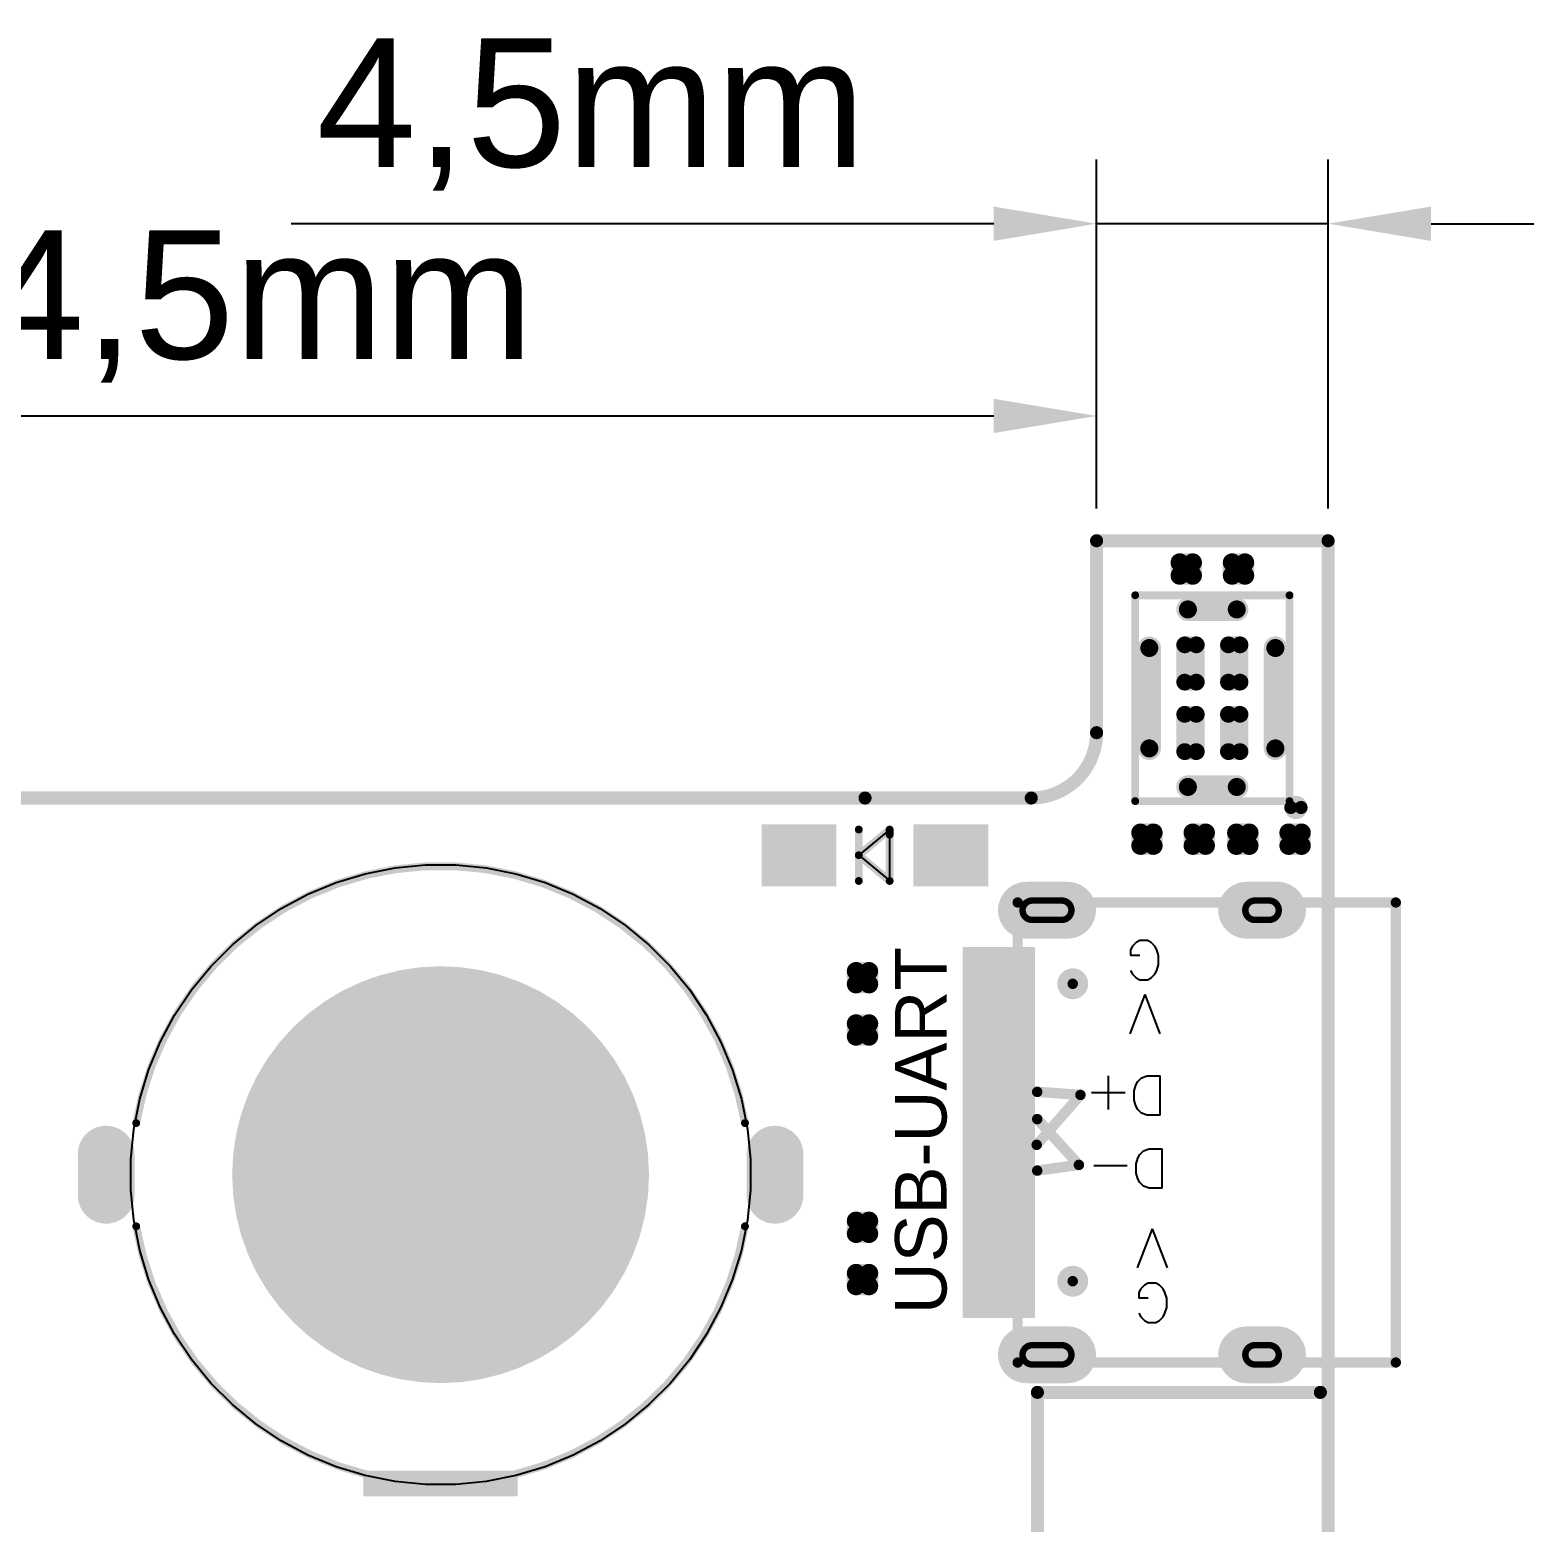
# Model space of a CAD drawing. Header units: millimetres. Extents: x 154 to 268, y 72 to 174.
# Drawn here: x 227.31 to 256.54, y 145.37 to 174.38 of the extents above; entities that cross this region are included whole.
import ezdxf

# ---------------------------------------------------------------- set-up
doc = ezdxf.new("R2010")
doc.units = ezdxf.units.MM
for name, color, linetype in [('Mechanical9', 56, 'Continuous'), ('PadHoleLayer', 156, 'Continuous'), ('TopOverlay', 52, 'Continuous'), ('TopPaste', 8, 'Continuous'), ('TopSolder', 216, 'Continuous')]:
    doc.layers.add(name, color=color, linetype=linetype)
doc.styles.get("Standard").update_dxf_attribs({"font": 'arial.ttf'})
doc.dimstyles.new('ISO-25', dxfattribs={"dimtxt": 2.5, "dimasz": 2, "dimexe": 1.25, "dimexo": 0.625, "dimtad": 1, "dimtxsty": 'Standard', "dimcen": 2.5, "dimadec": 0, "dimazin": 0, "dimtfac": 1, "dimtmove": 0, "dimatfit": 3, "dimfxl": 1, "dimarcsym": 0})

# ---------------------------------------------------------------- blocks, each defined once
blk = doc.blocks.new('*D7')
at = {"color": 0, "lineweight": -2}
for p, q in [((213.544, 165.078), (213.544, 168.128)), ((248.044, 165.078), (248.044, 168.128)), ((215.544, 166.878), (246.044, 166.878))]:
    blk.add_line(p, q, dxfattribs=at)
at = {"color": 0}
for points in [[(215.544, 167.211), (215.544, 166.545), (213.544, 166.878)], [(246.044, 167.211), (246.044, 166.545), (248.044, 166.878)]]:
    blk.add_solid(points, dxfattribs=at)
at = {"layer": 'Defpoints', "color": 0}
for p in [(248.044, 166.878), (213.544, 164.453), (248.044, 164.453)]:
    blk.add_point(p, dxfattribs=at)
at = {"color": 0, "insert": (230.794, 169.005), "char_height": 2.5, "attachment_point": 5}
blk.add_mtext('34,5mm', dxfattribs=at)
blk = doc.blocks.new('*D8')
at = {"color": 0, "lineweight": -2}
for p, q in [((248.044, 165.078), (248.044, 171.864)), ((252.544, 165.078), (252.544, 171.864)), ((246.044, 170.614), (232.39, 170.614)), ((252.544, 170.614), (248.044, 170.614)), ((254.544, 170.614), (256.544, 170.614))]:
    blk.add_line(p, q, dxfattribs=at)
at = {"color": 0}
for points in [[(246.044, 170.947), (246.044, 170.28), (248.044, 170.614)], [(254.544, 170.947), (254.544, 170.28), (252.544, 170.614)]]:
    blk.add_solid(points, dxfattribs=at)
at = {"layer": 'Defpoints', "color": 0}
for p in [(248.044, 170.614), (248.044, 164.453), (252.544, 164.453)]:
    blk.add_point(p, dxfattribs=at)
at = {"color": 0, "insert": (238.217, 172.736), "char_height": 2.5, "attachment_point": 5}
blk.add_mtext('4,5mm', dxfattribs=at)

msp = doc.modelspace()

# ---------------------------------------------------------------- linework, layer by layer
at = {"layer": 'Mechanical9', "const_width": 0.254}
for points in [[(248.044, 160.723), (248.044, 164.453)], [(248.044, 164.453), (252.544, 164.453)], [(252.544, 81.453), (252.544, 164.453)], [(213.544, 159.453), (243.544, 159.453)], [(243.544, 159.453), (246.774, 159.453)]]:
    msp.add_lwpolyline(points, dxfattribs=at)
at = {"layer": 'Mechanical9', "const_width": 0.127}
for points in [[(247.98, 164.453, 1), (248.107, 164.453, 1)], [(247.98, 164.453, 1), (248.107, 164.453, 1)], [(252.48, 164.453, 1), (252.607, 164.453, 1)], [(252.48, 164.453, 1), (252.607, 164.453, 1)], [(247.98, 160.723, 1), (248.107, 160.723, 1)], [(247.98, 160.723, 1), (248.107, 160.723, 1)], [(243.48, 159.453, 1), (243.607, 159.453, 1)], [(243.48, 159.453, 1), (243.607, 159.453, 1)], [(246.71, 159.453, 1), (246.837, 159.453, 1)], [(246.71, 159.453, 1), (246.837, 159.453, 1)]]:
    msp.add_lwpolyline(points, format="xyb", close=True, dxfattribs=at)
at = {"layer": 'Mechanical9', "const_width": 0.254}
msp.add_lwpolyline([(248.044, 160.723, -0.414214), (246.774, 159.453)], format="xyb", dxfattribs=at)
at = {"layer": 'PadHoleLayer'}
for points, const_width in [([(246.792, 157.46), (247.367, 157.46, -1), (247.367, 157.085), (246.792, 157.085, -1)], 0.125), ([(251.122, 157.46), (251.397, 157.46, -1), (251.397, 157.085), (251.122, 157.085, -1)], 0.125), ([(247.43, 155.843, 1), (247.73, 155.843, 1)], 0.3), ([(229.019, 152.358), (229.019, 151.908, -1), (228.569, 151.908), (228.569, 152.358, -1)], 0.15), ([(242.019, 152.358), (242.019, 151.908, -1), (241.569, 151.908), (241.569, 152.358, -1)], 0.15), ([(247.43, 150.063, 1), (247.73, 150.063, 1)], 0.3), ([(246.792, 148.82), (247.367, 148.82, -1), (247.367, 148.445), (246.792, 148.445, -1)], 0.125), ([(251.122, 148.82), (251.397, 148.82, -1), (251.397, 148.445), (251.122, 148.445, -1)], 0.125)]:
    msp.add_lwpolyline(points, format="xyb", close=True, dxfattribs=dict(at, const_width=const_width))
for points in [[(246.144, 156.153), (246.144, 156.153, -1), (246.144, 156.153), (246.144, 156.153, -1)], [(246.144, 155.353), (246.144, 155.353, -1), (246.144, 155.353), (246.144, 155.353, -1)], [(246.144, 154.703), (246.144, 154.703, -1), (246.144, 154.703), (246.144, 154.703, -1)], [(246.144, 154.203), (246.144, 154.203, -1), (246.144, 154.203), (246.144, 154.203, -1)], [(246.144, 153.703), (246.144, 153.703, -1), (246.144, 153.703), (246.144, 153.703, -1)], [(246.144, 153.203), (246.144, 153.203, -1), (246.144, 153.203), (246.144, 153.203, -1)], [(246.144, 152.703), (246.144, 152.703, -1), (246.144, 152.703), (246.144, 152.703, -1)], [(235.294, 152.133), (235.294, 152.133, -1), (235.294, 152.133), (235.294, 152.133, -1)], [(246.144, 152.203), (246.144, 152.203, -1), (246.144, 152.203), (246.144, 152.203, -1)], [(246.144, 151.703), (246.144, 151.703, -1), (246.144, 151.703), (246.144, 151.703, -1)], [(246.144, 151.203), (246.144, 151.203, -1), (246.144, 151.203), (246.144, 151.203, -1)], [(246.144, 150.553), (246.144, 150.553, -1), (246.144, 150.553), (246.144, 150.553, -1)], [(246.144, 149.753), (246.144, 149.753, -1), (246.144, 149.753), (246.144, 149.753, -1)]]:
    msp.add_lwpolyline(points, format="xyb", close=True, dxfattribs=at)
at = {"layer": 'TopOverlay'}
for p, q in [((244.022, 158.841), (243.422, 158.341)), ((244.022, 157.841), (244.022, 158.841)), ((243.422, 158.341), (244.022, 157.841)), ((248.887, 156.683), (248.814, 156.647)), ((249.032, 156.683), (248.887, 156.683)), ((249.105, 156.647), (249.032, 156.683)), ((248.742, 156.574), (248.706, 156.502)), ((248.706, 156.502), (248.706, 156.393)), ((248.887, 156.393), (248.706, 156.393)), ((248.814, 156.647), (248.742, 156.574)), ((249.177, 156.574), (249.105, 156.647)), ((249.213, 156.502), (249.177, 156.574)), ((249.25, 156.393), (249.213, 156.502)), ((249.25, 156.211), (249.25, 156.393)), ((248.706, 156.103), (248.742, 156.03)), ((249.177, 156.03), (249.213, 156.103)), ((249.213, 156.103), (249.25, 156.211)), ((248.742, 156.03), (248.814, 155.957)), ((248.814, 155.957), (248.887, 155.921)), ((248.887, 155.921), (249.032, 155.921)), ((249.032, 155.921), (249.105, 155.957)), ((249.105, 155.957), (249.177, 156.03)), ((248.699, 154.871), (248.989, 155.633)), ((249.28, 154.871), (248.989, 155.633)), ((248.275, 153.4), (248.275, 154.053)), ((248.917, 154.017), (249.026, 154.053)), ((249.026, 154.053), (249.28, 154.053)), ((249.28, 153.291), (249.28, 154.053)), ((248.772, 153.763), (248.808, 153.872)), ((248.772, 153.581), (248.772, 153.763)), ((248.808, 153.872), (248.844, 153.944)), ((248.844, 153.944), (248.917, 154.017)), ((248.601, 153.726), (247.948, 153.726)), ((248.808, 153.473), (248.772, 153.581)), ((248.844, 153.4), (248.808, 153.473)), ((248.917, 153.327), (248.844, 153.4)), ((249.026, 153.291), (248.917, 153.327)), ((249.28, 153.291), (249.026, 153.291)), ((248.884, 152.524), (248.957, 152.597)), ((248.957, 152.597), (249.066, 152.633)), ((249.066, 152.633), (249.32, 152.633)), ((249.32, 151.871), (249.32, 152.633)), ((248.641, 152.306), (247.988, 152.306)), ((248.812, 152.343), (248.848, 152.452)), ((248.812, 152.161), (248.812, 152.343)), ((248.848, 152.452), (248.884, 152.524)), ((248.848, 152.053), (248.812, 152.161)), ((248.884, 151.98), (248.848, 152.053)), ((248.957, 151.907), (248.884, 151.98)), ((249.066, 151.871), (248.957, 151.907)), ((249.32, 151.871), (249.066, 151.871)), ((248.839, 150.321), (249.129, 151.083)), ((249.42, 150.321), (249.129, 151.083)), ((248.974, 149.987), (248.902, 149.914)), ((249.047, 150.023), (248.974, 149.987)), ((249.192, 150.023), (249.047, 150.023)), ((249.265, 149.987), (249.192, 150.023)), ((249.337, 149.914), (249.265, 149.987)), ((248.902, 149.914), (248.866, 149.842)), ((248.866, 149.842), (248.866, 149.733)), ((249.047, 149.733), (248.866, 149.733)), ((249.373, 149.842), (249.337, 149.914)), ((249.41, 149.733), (249.373, 149.842)), ((249.41, 149.551), (249.41, 149.733)), ((248.866, 149.443), (248.902, 149.37)), ((248.902, 149.37), (248.974, 149.297)), ((249.265, 149.297), (249.337, 149.37)), ((249.337, 149.37), (249.373, 149.443)), ((249.373, 149.443), (249.41, 149.551)), ((248.974, 149.297), (249.047, 149.261)), ((249.047, 149.261), (249.192, 149.261)), ((249.192, 149.261), (249.265, 149.297))]:
    msp.add_line(p, q, dxfattribs=at)
for points, const_width in [([(248.794, 159.393), (248.794, 163.393)], 0.152), ([(248.794, 163.393), (251.794, 163.393)], 0.152), ([(251.794, 163.393), (251.794, 159.393)], 0.152), ([(248.794, 159.393), (251.794, 159.393)], 0.152), ([(243.422, 158.341), (244.022, 158.841)], 0.152), ([(243.422, 157.841), (243.422, 158.841)], 0.152), ([(244.022, 158.741), (244.022, 158.841)], 0.152), ([(244.022, 157.841), (244.022, 158.741)], 0.152), ([(243.422, 158.341), (244.022, 157.841)], 0.152), ([(246.51, 157.423), (253.86, 157.423)], 0.2), ([(246.51, 148.483), (246.51, 157.423)], 0.2), ([(253.86, 148.483), (253.86, 157.423)], 0.2), ([(246.88, 152.713), (247.73, 153.683)], 0.203), ([(246.89, 153.743), (247.73, 153.683)], 0.203), ([(246.89, 153.213), (247.7, 152.323)], 0.203), ([(246.89, 152.213), (247.7, 152.323)], 0.203), ([(246.51, 148.483), (253.86, 148.483)], 0.2), ([(246.894, 138.553), (246.894, 147.903)], 0.254), ([(246.894, 147.903), (252.394, 147.903)], 0.254)]:
    msp.add_lwpolyline(points, dxfattribs=dict(at, const_width=const_width))
for points, const_width in [([(248.756, 163.393, 1), (248.832, 163.393, 1)], 0.0762), ([(248.756, 163.393, 1), (248.832, 163.393, 1)], 0.0762), ([(251.756, 163.393, 1), (251.832, 163.393, 1)], 0.0762), ([(251.756, 163.393, 1), (251.832, 163.393, 1)], 0.0762), ([(248.756, 159.393, 1), (248.832, 159.393, 1)], 0.0762), ([(248.756, 159.393, 1), (248.832, 159.393, 1)], 0.0762), ([(252.018, 159.269, 1), (251.818, 159.269, 1)], 0.254), ([(251.754, 159.269, 1), (251.881, 159.269, 1)], 0.127), ([(251.756, 159.393, 1), (251.832, 159.393, 1)], 0.0762), ([(251.756, 159.393, 1), (251.832, 159.393, 1)], 0.0762), ([(251.954, 159.269, 1), (252.081, 159.269, 1)], 0.127), ([(243.384, 158.841, 1), (243.46, 158.841, 1)], 0.0762), ([(243.984, 158.841, 1), (244.06, 158.841, 1)], 0.0762), ([(243.984, 158.841, 1), (244.06, 158.841, 1)], 0.0762), ([(243.984, 158.741, 1), (244.06, 158.741, 1)], 0.0762), ([(243.984, 158.741, 1), (244.06, 158.741, 1)], 0.0762), ([(243.384, 158.341, 1), (243.46, 158.341, 1)], 0.0762), ([(243.384, 158.341, 1), (243.46, 158.341, 1)], 0.0762), ([(243.384, 157.841, 1), (243.46, 157.841, 1)], 0.0762), ([(243.984, 157.841, 1), (244.06, 157.841, 1)], 0.0762), ([(243.984, 157.841, 1), (244.06, 157.841, 1)], 0.0762), ([(246.46, 157.423, 1), (246.56, 157.423, 1)], 0.1), ([(246.46, 157.423, 1), (246.56, 157.423, 1)], 0.1), ([(253.81, 157.423, 1), (253.91, 157.423, 1)], 0.1), ([(253.81, 157.423, 1), (253.91, 157.423, 1)], 0.1), ([(246.839, 153.743, 1), (246.94, 153.743, 1)], 0.102), ([(247.679, 153.683, 1), (247.78, 153.683, 1)], 0.102), ([(247.679, 153.683, 1), (247.78, 153.683, 1)], 0.102), ([(229.34, 153.136, 1), (229.416, 153.136, 1)], 0.0762), ([(241.171, 153.136, 1), (241.248, 153.136, 1)], 0.0762), ([(246.839, 153.213, 1), (246.94, 153.213, 1)], 0.102), ([(246.829, 152.713, 1), (246.93, 152.713, 1)], 0.102), ([(246.839, 152.213, 1), (246.94, 152.213, 1)], 0.102), ([(247.649, 152.323, 1), (247.75, 152.323, 1)], 0.102), ([(247.649, 152.323, 1), (247.75, 152.323, 1)], 0.102), ([(229.34, 151.13, 1), (229.416, 151.13, 1)], 0.0762), ([(241.171, 151.13, 1), (241.248, 151.13, 1)], 0.0762), ([(246.46, 148.483, 1), (246.56, 148.483, 1)], 0.1), ([(246.46, 148.483, 1), (246.56, 148.483, 1)], 0.1), ([(253.81, 148.483, 1), (253.91, 148.483, 1)], 0.1), ([(253.81, 148.483, 1), (253.91, 148.483, 1)], 0.1), ([(246.83, 147.903, 1), (246.957, 147.903, 1)], 0.127), ([(246.83, 147.903, 1), (246.957, 147.903, 1)], 0.127), ([(252.33, 147.903, 1), (252.457, 147.903, 1)], 0.127)]:
    msp.add_lwpolyline(points, format="xyb", close=True, dxfattribs=dict(at, const_width=const_width))
at = {"layer": 'TopOverlay', "const_width": 0.152}
for points in [[(229.378, 153.136, -0.84477), (241.209, 153.136)], [(241.209, 151.13, -0.84477), (229.378, 151.13)]]:
    msp.add_lwpolyline(points, format="xyb", dxfattribs=at)
at = {"layer": 'TopOverlay'}
msp.add_solid([(233.794, 145.883), (236.794, 145.883), (233.794, 146.383), (236.794, 146.383)], dxfattribs=at)
at = {"layer": 'TopPaste'}
for points, const_width in [([(249.595, 164.03, 1), (249.722, 164.03, 1)], 0.127), ([(249.849, 164.03, 1), (249.976, 164.03, 1)], 0.127), ([(250.611, 164.03, 1), (250.738, 164.03, 1)], 0.127), ([(250.865, 164.03, 1), (250.992, 164.03, 1)], 0.127), ([(249.595, 163.776, 1), (249.722, 163.776, 1)], 0.127), ([(249.849, 163.776, 1), (249.976, 163.776, 1)], 0.127), ([(250.611, 163.776, 1), (250.738, 163.776, 1)], 0.127), ([(250.865, 163.776, 1), (250.992, 163.776, 1)], 0.127), ([(249.731, 163.118, 1), (249.906, 163.118, 1)], 0.175), ([(250.681, 163.118, 1), (250.856, 163.118, 1)], 0.175), ([(248.981, 162.368, 1), (249.156, 162.368, 1)], 0.175), ([(249.7, 162.43, 1), (249.813, 162.43, 1)], 0.112), ([(249.925, 162.43, 1), (250.038, 162.43, 1)], 0.112), ([(250.55, 162.43, 1), (250.663, 162.43, 1)], 0.112), ([(250.775, 162.43, 1), (250.888, 162.43, 1)], 0.112), ([(251.431, 162.368, 1), (251.606, 162.368, 1)], 0.175), ([(249.7, 161.705, 1), (249.813, 161.705, 1)], 0.112), ([(249.925, 161.705, 1), (250.038, 161.705, 1)], 0.112), ([(250.55, 161.705, 1), (250.663, 161.705, 1)], 0.112), ([(250.775, 161.705, 1), (250.888, 161.705, 1)], 0.112), ([(249.7, 161.08, 1), (249.813, 161.08, 1)], 0.112), ([(249.925, 161.08, 1), (250.038, 161.08, 1)], 0.112), ([(250.55, 161.08, 1), (250.663, 161.08, 1)], 0.112), ([(250.775, 161.08, 1), (250.888, 161.08, 1)], 0.112), ([(248.981, 160.418, 1), (249.156, 160.418, 1)], 0.175), ([(249.7, 160.355, 1), (249.813, 160.355, 1)], 0.112), ([(249.925, 160.355, 1), (250.038, 160.355, 1)], 0.112), ([(250.55, 160.355, 1), (250.663, 160.355, 1)], 0.112), ([(250.775, 160.355, 1), (250.888, 160.355, 1)], 0.112), ([(251.431, 160.418, 1), (251.606, 160.418, 1)], 0.175), ([(249.731, 159.668, 1), (249.906, 159.668, 1)], 0.175), ([(250.681, 159.668, 1), (250.856, 159.668, 1)], 0.175), ([(248.832, 158.78, 1), (248.959, 158.78, 1)], 0.127), ([(249.086, 158.78, 1), (249.213, 158.78, 1)], 0.127), ([(249.848, 158.78, 1), (249.975, 158.78, 1)], 0.127), ([(250.102, 158.78, 1), (250.229, 158.78, 1)], 0.127), ([(250.695, 158.78, 1), (250.822, 158.78, 1)], 0.127), ([(250.949, 158.78, 1), (251.076, 158.78, 1)], 0.127), ([(251.711, 158.78, 1), (251.838, 158.78, 1)], 0.127), ([(251.965, 158.78, 1), (252.092, 158.78, 1)], 0.127), ([(248.832, 158.526, 1), (248.959, 158.526, 1)], 0.127), ([(249.086, 158.526, 1), (249.213, 158.526, 1)], 0.127), ([(249.848, 158.526, 1), (249.975, 158.526, 1)], 0.127), ([(250.102, 158.526, 1), (250.229, 158.526, 1)], 0.127), ([(250.695, 158.526, 1), (250.822, 158.526, 1)], 0.127), ([(250.949, 158.526, 1), (251.076, 158.526, 1)], 0.127), ([(251.711, 158.526, 1), (251.838, 158.526, 1)], 0.127), ([(251.965, 158.526, 1), (252.092, 158.526, 1)], 0.127), ([(233.294, 152.133, 1), (237.294, 152.133, 1)], 4), ([(243.303, 156.088, 1), (243.43, 156.088, 1)], 0.127), ([(243.557, 156.088, 1), (243.684, 156.088, 1)], 0.127), ([(243.303, 155.834, 1), (243.43, 155.834, 1)], 0.127), ([(243.557, 155.834, 1), (243.684, 155.834, 1)], 0.127), ([(243.303, 155.072, 1), (243.43, 155.072, 1)], 0.127), ([(243.303, 154.818, 1), (243.43, 154.818, 1)], 0.127), ([(243.557, 155.072, 1), (243.684, 155.072, 1)], 0.127), ([(243.557, 154.818, 1), (243.684, 154.818, 1)], 0.127), ([(243.303, 151.238, 1), (243.43, 151.238, 1)], 0.127), ([(243.557, 151.238, 1), (243.684, 151.238, 1)], 0.127), ([(243.303, 150.984, 1), (243.43, 150.984, 1)], 0.127), ([(243.557, 150.984, 1), (243.684, 150.984, 1)], 0.127), ([(243.303, 150.222, 1), (243.43, 150.222, 1)], 0.127), ([(243.557, 150.222, 1), (243.684, 150.222, 1)], 0.127), ([(243.303, 149.968, 1), (243.43, 149.968, 1)], 0.127), ([(243.557, 149.968, 1), (243.684, 149.968, 1)], 0.127)]:
    msp.add_lwpolyline(points, format="xyb", close=True, dxfattribs=dict(at, const_width=const_width))
at = {"layer": 'TopPaste', "const_width": 0.35}
for points in [[(250.769, 163.118), (249.819, 163.118)], [(249.069, 162.368), (249.069, 160.418)], [(251.519, 160.418), (251.519, 162.368)], [(249.819, 159.668), (250.769, 159.668)]]:
    msp.add_lwpolyline(points, dxfattribs=at)
at = {"layer": 'TopPaste'}
for points in [[(249.532, 163.776), (250.04, 163.776), (249.532, 164.03), (250.04, 164.03)], [(249.659, 163.649), (249.913, 163.649), (249.659, 164.157), (249.913, 164.157)], [(250.548, 163.776), (251.056, 163.776), (250.548, 164.03), (251.056, 164.03)], [(250.675, 163.649), (250.929, 163.649), (250.675, 164.157), (250.929, 164.157)], [(249.981, 161.593), (249.981, 162.543), (249.756, 161.593), (249.756, 162.543)], [(250.831, 161.593), (250.831, 162.543), (250.606, 161.593), (250.606, 162.543)], [(250.094, 161.705), (250.094, 162.43), (249.644, 161.705), (249.644, 162.43)], [(250.944, 161.705), (250.944, 162.43), (250.494, 161.705), (250.494, 162.43)], [(250.094, 160.355), (250.094, 161.08), (249.644, 160.355), (249.644, 161.08)], [(249.981, 160.243), (249.981, 161.193), (249.756, 160.243), (249.756, 161.193)], [(250.944, 160.355), (250.944, 161.08), (250.494, 160.355), (250.494, 161.08)], [(250.831, 160.243), (250.831, 161.193), (250.606, 160.243), (250.606, 161.193)], [(241.636, 157.841), (242.886, 157.841), (241.636, 158.841), (242.886, 158.841)], [(244.586, 157.841), (245.836, 157.841), (244.586, 158.841), (245.836, 158.841)], [(249.276, 158.78), (248.768, 158.78), (249.276, 158.526), (248.768, 158.526)], [(249.149, 158.907), (248.895, 158.907), (249.149, 158.399), (248.895, 158.399)], [(250.292, 158.78), (249.784, 158.78), (250.292, 158.526), (249.784, 158.526)], [(250.165, 158.907), (249.911, 158.907), (250.165, 158.399), (249.911, 158.399)], [(250.632, 158.526), (251.14, 158.526), (250.632, 158.78), (251.14, 158.78)], [(250.759, 158.399), (251.013, 158.399), (250.759, 158.907), (251.013, 158.907)], [(251.648, 158.526), (252.156, 158.526), (251.648, 158.78), (252.156, 158.78)], [(251.775, 158.399), (252.029, 158.399), (251.775, 158.907), (252.029, 158.907)], [(246.744, 155.853), (246.744, 156.453), (245.544, 155.853), (245.544, 156.453)], [(243.24, 156.088), (243.24, 155.834), (243.748, 156.088), (243.748, 155.834)], [(243.367, 156.215), (243.367, 155.707), (243.621, 156.215), (243.621, 155.707)], [(246.744, 155.053), (246.744, 155.653), (245.544, 155.053), (245.544, 155.653)], [(243.24, 155.072), (243.24, 154.818), (243.748, 155.072), (243.748, 154.818)], [(243.367, 155.199), (243.367, 154.691), (243.621, 155.199), (243.621, 154.691)], [(246.744, 154.553), (246.744, 154.853), (245.544, 154.553), (245.544, 154.853)], [(246.744, 154.053), (246.744, 154.353), (245.544, 154.053), (245.544, 154.353)], [(246.744, 153.553), (246.744, 153.853), (245.544, 153.553), (245.544, 153.853)], [(246.744, 153.053), (246.744, 153.353), (245.544, 153.053), (245.544, 153.353)], [(245.544, 152.853), (245.544, 152.553), (246.744, 152.853), (246.744, 152.553)], [(245.544, 152.353), (245.544, 152.053), (246.744, 152.353), (246.744, 152.053)], [(245.544, 151.853), (245.544, 151.553), (246.744, 151.853), (246.744, 151.553)], [(243.748, 150.984), (243.748, 151.238), (243.24, 150.984), (243.24, 151.238)], [(243.621, 150.857), (243.621, 151.365), (243.367, 150.857), (243.367, 151.365)], [(245.544, 151.353), (245.544, 151.053), (246.744, 151.353), (246.744, 151.053)], [(245.544, 150.853), (245.544, 150.253), (246.744, 150.853), (246.744, 150.253)], [(243.621, 149.841), (243.621, 150.349), (243.367, 149.841), (243.367, 150.349)], [(243.748, 149.968), (243.748, 150.222), (243.24, 149.968), (243.24, 150.222)], [(245.544, 150.053), (245.544, 149.453), (246.744, 150.053), (246.744, 149.453)]]:
    msp.add_solid(points, dxfattribs=at)
at = {"layer": 'TopSolder'}
for p, q in [((234.409, 158.096), (234.998, 158.154)), ((234.998, 158.154), (235.294, 158.154)), ((235.294, 158.154), (235.59, 158.154)), ((235.59, 158.154), (236.178, 158.096)), ((233.263, 157.809), (233.829, 157.98)), ((233.829, 157.98), (234.409, 158.096)), ((236.178, 158.096), (236.759, 157.98)), ((236.759, 157.98), (237.325, 157.809)), ((232.195, 157.303), (232.716, 157.582)), ((232.716, 157.582), (233.263, 157.809)), ((237.325, 157.809), (237.871, 157.582)), ((237.871, 157.582), (238.393, 157.303)), ((231.703, 156.975), (232.195, 157.303)), ((238.393, 157.303), (238.885, 156.975)), ((231.246, 156.599), (231.703, 156.975)), ((238.885, 156.975), (239.342, 156.599)), ((230.827, 156.181), (231.246, 156.599)), ((239.342, 156.599), (239.76, 156.181)), ((230.452, 155.724), (230.827, 156.181)), ((239.76, 156.181), (240.136, 155.724)), ((230.123, 155.232), (230.452, 155.724)), ((240.136, 155.724), (240.464, 155.232)), ((229.845, 154.71), (230.123, 155.232)), ((240.464, 155.232), (240.743, 154.71)), ((229.618, 154.164), (229.845, 154.71)), ((240.743, 154.71), (240.969, 154.164)), ((229.446, 153.598), (229.618, 154.164)), ((240.969, 154.164), (241.141, 153.598)), ((229.331, 153.017), (229.446, 153.598)), ((241.141, 153.598), (241.257, 153.017)), ((229.273, 152.429), (229.331, 153.017)), ((241.257, 153.017), (241.315, 152.429)), ((229.273, 152.133), (229.273, 152.429)), ((241.315, 152.429), (241.315, 152.133)), ((229.273, 151.837), (229.273, 152.133)), ((241.315, 152.133), (241.315, 151.837)), ((229.331, 151.248), (229.273, 151.837)), ((241.315, 151.837), (241.257, 151.248)), ((229.446, 150.668), (229.331, 151.248)), ((241.257, 151.248), (241.141, 150.668)), ((229.618, 150.102), (229.446, 150.668)), ((241.141, 150.668), (240.969, 150.102)), ((229.845, 149.556), (229.618, 150.102)), ((240.969, 150.102), (240.743, 149.556)), ((230.123, 149.034), (229.845, 149.556)), ((240.743, 149.556), (240.464, 149.034)), ((230.452, 148.542), (230.123, 149.034)), ((240.464, 149.034), (240.136, 148.542)), ((230.827, 148.085), (230.452, 148.542)), ((240.136, 148.542), (239.76, 148.085)), ((231.246, 147.666), (230.827, 148.085)), ((239.76, 148.085), (239.342, 147.666)), ((231.703, 147.291), (231.246, 147.666)), ((239.342, 147.666), (238.885, 147.291)), ((232.195, 146.963), (231.703, 147.291)), ((238.885, 147.291), (238.393, 146.963)), ((232.716, 146.684), (232.195, 146.963)), ((238.393, 146.963), (237.871, 146.684)), ((233.263, 146.457), (232.716, 146.684)), ((233.829, 146.286), (233.263, 146.457)), ((237.325, 146.457), (236.759, 146.286)), ((237.871, 146.684), (237.325, 146.457)), ((234.409, 146.17), (233.829, 146.286)), ((234.998, 146.112), (234.409, 146.17)), ((236.178, 146.17), (235.59, 146.112)), ((236.759, 146.286), (236.178, 146.17)), ((235.294, 146.112), (234.998, 146.112)), ((235.294, 146.112), (235.294, 146.112)), ((235.59, 146.112), (235.294, 146.112))]:
    msp.add_line(p, q, dxfattribs=at)
for points, const_width in [([(249.57, 164.03, 1), (249.748, 164.03, 1)], 0.178), ([(249.824, 164.03, 1), (250.002, 164.03, 1)], 0.178), ([(250.586, 164.03, 1), (250.764, 164.03, 1)], 0.178), ([(250.84, 164.03, 1), (251.018, 164.03, 1)], 0.178), ([(249.57, 163.776, 1), (249.748, 163.776, 1)], 0.178), ([(249.824, 163.776, 1), (250.002, 163.776, 1)], 0.178), ([(250.586, 163.776, 1), (250.764, 163.776, 1)], 0.178), ([(250.84, 163.776, 1), (251.018, 163.776, 1)], 0.178), ([(249.706, 163.118, 1), (249.932, 163.118, 1)], 0.226), ([(250.656, 163.118, 1), (250.882, 163.118, 1)], 0.226), ([(248.956, 162.368, 1), (249.182, 162.368, 1)], 0.226), ([(249.675, 162.43, 1), (249.838, 162.43, 1)], 0.163), ([(249.9, 162.43, 1), (250.063, 162.43, 1)], 0.163), ([(250.525, 162.43, 1), (250.688, 162.43, 1)], 0.163), ([(250.75, 162.43, 1), (250.913, 162.43, 1)], 0.163), ([(251.406, 162.368, 1), (251.632, 162.368, 1)], 0.226), ([(249.675, 161.705, 1), (249.838, 161.705, 1)], 0.163), ([(249.9, 161.705, 1), (250.063, 161.705, 1)], 0.163), ([(250.525, 161.705, 1), (250.688, 161.705, 1)], 0.163), ([(250.75, 161.705, 1), (250.913, 161.705, 1)], 0.163), ([(249.675, 161.08, 1), (249.838, 161.08, 1)], 0.163), ([(249.9, 161.08, 1), (250.063, 161.08, 1)], 0.163), ([(250.525, 161.08, 1), (250.688, 161.08, 1)], 0.163), ([(250.75, 161.08, 1), (250.913, 161.08, 1)], 0.163), ([(248.956, 160.418, 1), (249.182, 160.418, 1)], 0.226), ([(249.675, 160.355, 1), (249.838, 160.355, 1)], 0.163), ([(249.9, 160.355, 1), (250.063, 160.355, 1)], 0.163), ([(250.525, 160.355, 1), (250.688, 160.355, 1)], 0.163), ([(250.75, 160.355, 1), (250.913, 160.355, 1)], 0.163), ([(251.406, 160.418, 1), (251.632, 160.418, 1)], 0.226), ([(249.706, 159.668, 1), (249.932, 159.668, 1)], 0.226), ([(250.656, 159.668, 1), (250.882, 159.668, 1)], 0.226), ([(248.807, 158.78, 1), (248.984, 158.78, 1)], 0.178), ([(249.061, 158.78, 1), (249.238, 158.78, 1)], 0.178), ([(249.823, 158.78, 1), (250, 158.78, 1)], 0.178), ([(250.077, 158.78, 1), (250.254, 158.78, 1)], 0.178), ([(250.67, 158.78, 1), (250.848, 158.78, 1)], 0.178), ([(250.924, 158.78, 1), (251.102, 158.78, 1)], 0.178), ([(251.686, 158.78, 1), (251.864, 158.78, 1)], 0.178), ([(251.94, 158.78, 1), (252.118, 158.78, 1)], 0.178), ([(248.807, 158.526, 1), (248.984, 158.526, 1)], 0.178), ([(249.061, 158.526, 1), (249.238, 158.526, 1)], 0.178), ([(249.823, 158.526, 1), (250, 158.526, 1)], 0.178), ([(250.077, 158.526, 1), (250.254, 158.526, 1)], 0.178), ([(250.67, 158.526, 1), (250.848, 158.526, 1)], 0.178), ([(250.924, 158.526, 1), (251.102, 158.526, 1)], 0.178), ([(251.686, 158.526, 1), (251.864, 158.526, 1)], 0.178), ([(251.94, 158.526, 1), (252.118, 158.526, 1)], 0.178), ([(246.404, 157.273, 1), (246.955, 157.273, 1)], 0.552), ([(247.204, 157.273, 1), (247.755, 157.273, 1)], 0.552), ([(250.684, 157.273, 1), (251.236, 157.273, 1)], 0.552), ([(251.284, 157.273, 1), (251.836, 157.273, 1)], 0.552), ([(233.268, 152.133, 1), (237.319, 152.133, 1)], 4.051), ([(243.278, 156.088, 1), (243.456, 156.088, 1)], 0.178), ([(243.532, 156.088, 1), (243.71, 156.088, 1)], 0.178), ([(243.278, 155.834, 1), (243.456, 155.834, 1)], 0.178), ([(243.532, 155.834, 1), (243.71, 155.834, 1)], 0.178), ([(247.529, 155.843, 1), (247.63, 155.843, 1)], 0.102), ([(243.278, 155.072, 1), (243.456, 155.072, 1)], 0.178), ([(243.532, 155.072, 1), (243.71, 155.072, 1)], 0.178), ([(243.278, 154.818, 1), (243.456, 154.818, 1)], 0.178), ([(243.532, 154.818, 1), (243.71, 154.818, 1)], 0.178), ([(228.518, 152.533, 1), (229.069, 152.533, 1)], 0.551), ([(241.518, 152.533, 1), (242.069, 152.533, 1)], 0.551), ([(228.518, 151.733, 1), (229.069, 151.733, 1)], 0.551), ([(241.518, 151.733, 1), (242.069, 151.733, 1)], 0.551), ([(243.278, 151.238, 1), (243.456, 151.238, 1)], 0.178), ([(243.532, 151.238, 1), (243.71, 151.238, 1)], 0.178), ([(243.278, 150.984, 1), (243.456, 150.984, 1)], 0.178), ([(243.532, 150.984, 1), (243.71, 150.984, 1)], 0.178), ([(243.278, 150.222, 1), (243.456, 150.222, 1)], 0.178), ([(243.532, 150.222, 1), (243.71, 150.222, 1)], 0.178), ([(243.278, 149.968, 1), (243.456, 149.968, 1)], 0.178), ([(243.532, 149.968, 1), (243.71, 149.968, 1)], 0.178), ([(247.529, 150.063, 1), (247.63, 150.063, 1)], 0.102), ([(246.404, 148.633, 1), (246.955, 148.633, 1)], 0.552), ([(247.204, 148.633, 1), (247.755, 148.633, 1)], 0.552), ([(250.684, 148.633, 1), (251.236, 148.633, 1)], 0.552), ([(251.284, 148.633, 1), (251.836, 148.633, 1)], 0.552)]:
    msp.add_lwpolyline(points, format="xyb", close=True, dxfattribs=dict(at, const_width=const_width))
for points, const_width in [([(250.769, 163.118), (249.819, 163.118)], 0.452), ([(249.069, 162.368), (249.069, 160.418)], 0.452), ([(251.519, 160.418), (251.519, 162.368)], 0.452), ([(249.819, 159.668), (250.769, 159.668)], 0.452), ([(246.68, 157.273), (247.48, 157.273)], 1.103), ([(250.96, 157.273), (251.56, 157.273)], 1.103), ([(228.794, 151.733), (228.794, 152.533)], 1.102), ([(241.794, 151.733), (241.794, 152.533)], 1.102), ([(247.48, 148.633), (246.68, 148.633)], 1.103), ([(251.56, 148.633), (250.96, 148.633)], 1.103)]:
    msp.add_lwpolyline(points, dxfattribs=dict(at, const_width=const_width))
for points in [[(249.481, 163.776), (250.091, 163.776), (249.481, 164.03), (250.091, 164.03)], [(249.659, 163.598), (249.913, 163.598), (249.659, 164.208), (249.913, 164.208)], [(250.497, 163.776), (251.107, 163.776), (250.497, 164.03), (251.107, 164.03)], [(250.675, 163.598), (250.929, 163.598), (250.675, 164.208), (250.929, 164.208)], [(249.981, 161.542), (249.981, 162.594), (249.756, 161.542), (249.756, 162.594)], [(250.831, 161.542), (250.831, 162.594), (250.606, 161.542), (250.606, 162.594)], [(250.145, 161.705), (250.145, 162.43), (249.593, 161.705), (249.593, 162.43)], [(250.995, 161.705), (250.995, 162.43), (250.443, 161.705), (250.443, 162.43)], [(250.145, 160.355), (250.145, 161.08), (249.593, 160.355), (249.593, 161.08)], [(249.981, 160.192), (249.981, 161.244), (249.756, 160.192), (249.756, 161.244)], [(250.995, 160.355), (250.995, 161.08), (250.443, 160.355), (250.443, 161.08)], [(250.831, 160.192), (250.831, 161.244), (250.606, 160.192), (250.606, 161.244)], [(241.534, 157.739), (242.987, 157.739), (241.534, 158.942), (242.987, 158.942)], [(244.484, 157.739), (245.937, 157.739), (244.484, 158.942), (245.937, 158.942)], [(249.327, 158.78), (248.718, 158.78), (249.327, 158.526), (248.718, 158.526)], [(249.149, 158.958), (248.895, 158.958), (249.149, 158.348), (248.895, 158.348)], [(250.343, 158.78), (249.734, 158.78), (250.343, 158.526), (249.734, 158.526)], [(250.165, 158.958), (249.911, 158.958), (250.165, 158.348), (249.911, 158.348)], [(250.581, 158.526), (251.191, 158.526), (250.581, 158.78), (251.191, 158.78)], [(250.759, 158.348), (251.013, 158.348), (250.759, 158.958), (251.013, 158.958)], [(251.597, 158.526), (252.207, 158.526), (251.597, 158.78), (252.207, 158.78)], [(251.775, 158.348), (252.029, 158.348), (251.775, 158.958), (252.029, 158.958)], [(246.845, 155.751), (246.845, 156.555), (245.442, 155.751), (245.442, 156.555)], [(243.189, 156.088), (243.189, 155.834), (243.799, 156.088), (243.799, 155.834)], [(243.367, 156.266), (243.367, 155.656), (243.621, 156.266), (243.621, 155.656)], [(246.845, 154.951), (246.845, 155.755), (245.442, 154.951), (245.442, 155.755)], [(243.367, 155.25), (243.367, 154.64), (243.621, 155.25), (243.621, 154.64)], [(243.189, 155.072), (243.189, 154.818), (243.799, 155.072), (243.799, 154.818)], [(246.845, 154.451), (246.845, 154.955), (245.442, 154.451), (245.442, 154.955)], [(246.845, 153.951), (246.845, 154.455), (245.442, 153.951), (245.442, 154.455)], [(246.845, 153.451), (246.845, 153.955), (245.442, 153.451), (245.442, 153.955)], [(246.845, 152.951), (246.845, 153.455), (245.442, 152.951), (245.442, 153.455)], [(245.442, 152.955), (245.442, 152.451), (246.845, 152.955), (246.845, 152.451)], [(245.442, 152.455), (245.442, 151.951), (246.845, 152.455), (246.845, 151.951)], [(245.442, 151.955), (245.442, 151.451), (246.845, 151.955), (246.845, 151.451)], [(243.621, 150.806), (243.621, 151.416), (243.367, 150.806), (243.367, 151.416)], [(245.442, 151.455), (245.442, 150.951), (246.845, 151.455), (246.845, 150.951)], [(243.799, 150.984), (243.799, 151.238), (243.189, 150.984), (243.189, 151.238)], [(245.442, 150.955), (245.442, 150.151), (246.845, 150.955), (246.845, 150.151)], [(243.621, 149.79), (243.621, 150.4), (243.367, 149.79), (243.367, 150.4)], [(243.799, 149.968), (243.799, 150.222), (243.189, 149.968), (243.189, 150.222)], [(245.442, 150.155), (245.442, 149.351), (246.845, 150.155), (246.845, 149.351)]]:
    msp.add_solid(points, dxfattribs=at)

# ---------------------------------------------------------------- texts
at = {"layer": 'TopOverlay'}
msp.add_text('USB-UART', height=1, rotation=90, dxfattribs=at).set_placement((245.127, 149.421))

# ---------------------------------------------------------------- dimensions: what is measured, and where the dimension line sits
dim = msp.add_linear_dim(base=(248.044, 170.614), p1=(252.544, 164.453), p2=(248.044, 164.453), dimstyle='ISO-25', override={"dimpost": 'mm'})
dim.commit()
dim.dimension.update_dxf_attribs({"geometry": '*D8', "text_midpoint": (238.217, 172.736)})
dim = msp.add_aligned_dim(p1=(213.544, 164.453), p2=(248.044, 164.453), distance=2.425, dimstyle='ISO-25', override={"dimpost": 'mm'})
dim.commit()
dim.dimension.update_dxf_attribs({"geometry": '*D7', "text_midpoint": (230.794, 169.005)})

doc.saveas('drawing.dxf')
